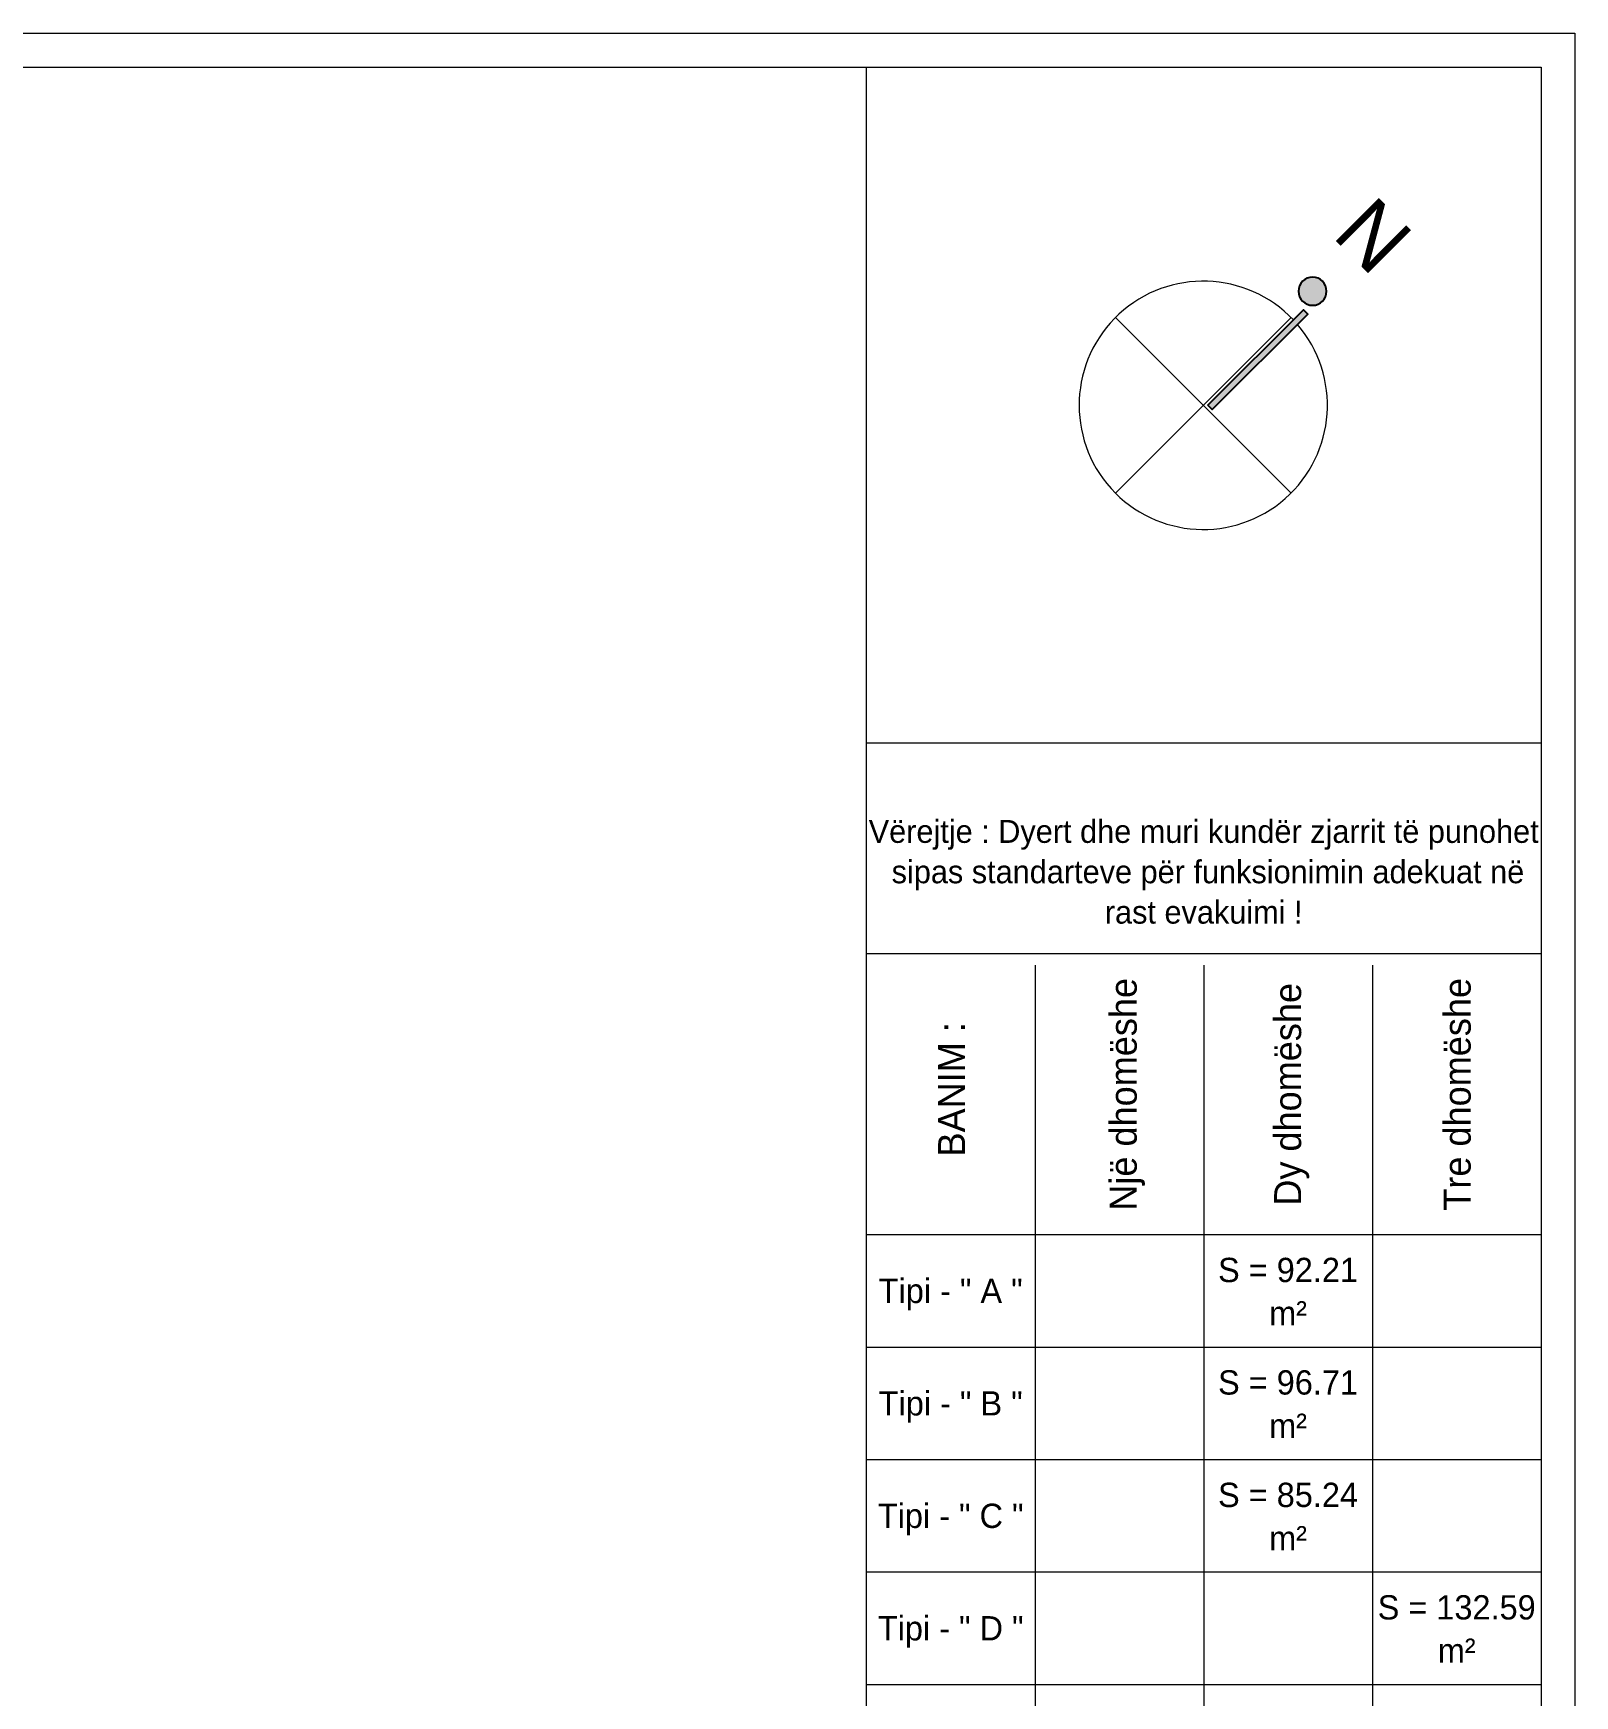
# Model space of a CAD drawing. Header units: millimetres. Extents: x 172821 to 253959, y -36092 to 17885.
# Drawn here: x 235171 to 248880, y 1163 to 15946 of the extents above; entities that cross this region are included whole.
import ezdxf

# ---------------------------------------------------------------- set-up
doc = ezdxf.new("R2010")
doc.units = ezdxf.units.MM
doc.header["$MEASUREMENT"] = 0
for name, color, linetype, lineweight in [('03. Tabela e mobilimit_Pen_No__1', 7, 'Continuous', 13), ('03. Tabela e mobilimit_Pen_No__15', 214, 'Continuous', 25), ('A - Fleta_Pen_No__15', 214, 'Continuous', 25)]:
    doc.layers.add(name, color=color, linetype=linetype, lineweight=lineweight)
doc.layers.add('03. Tabela e mobilimit_Pen_No__161', color=7, linetype='Continuous', lineweight=13, true_color=0x6a6a6a)
doc.layers.add('03. Tabela e mobilimit_Pen_No__168', color=7, linetype='Continuous', lineweight=13, true_color=0xfe847a)
doc.styles.add('GENERATED_STYLE_1', font='GOTHIC.TTF')

msp = doc.modelspace()

# ---------------------------------------------------------------- hatches: boundary and pattern name
at = {"layer": '03. Tabela e mobilimit_Pen_No__15', "linetype": 'Continuous', "lineweight": 0, "true_color": 0x400040}
for points in [[(246548, 13527, 1), (246548, 13777, 1)], [(245618, 12638), (246467, 13486), (246505, 13448), (245656, 12600)]]:
    msp.add_hatch(color=208, dxfattribs=at).paths.add_polyline_path(points)

# ---------------------------------------------------------------- linework, layer by layer
at = {"layer": '03. Tabela e mobilimit_Pen_No__15', "color": 214, "linetype": 'Continuous', "lineweight": 25, "flags": 128}
msp.add_lwpolyline([(246548, 13527, 1), (246548, 13777, 1)], format="xyb", close=True, dxfattribs=at)
msp.add_lwpolyline([(245618, 12638), (246467, 13486), (246505, 13448), (245656, 12600)], close=True, dxfattribs=at)
at = {"layer": '03. Tabela e mobilimit_Pen_No__161', "color": 251, "linetype": 'Continuous', "lineweight": 13, "true_color": 0x6a6a6a}
for p, q in [((246357, 13419), (244795, 11857)), ((246357, 11857), (244795, 13419)), ((242580, 9638), (248580, 9638))]:
    msp.add_line(p, q, dxfattribs=at)
for points in [[(248880, -34154), (177900, -34154), (177900, 15946), (248880, 15946)], [(248580, -33854), (178200, -33854), (178200, 15646), (248580, 15646)]]:
    msp.add_lwpolyline(points, close=True, dxfattribs=at)
for points in [[(242580, -26307), (242580, 15646)], [(248580, 7761), (242580, 7761)], [(244080, 7661), (244080, -3739)], [(245580, 7661), (245580, -3739)], [(247080, 7661), (247080, -3739)], [(242580, 4388), (242580, 6938)], [(248580, 5261), (242580, 5261)], [(248580, 4261), (242580, 4261)], [(248580, 3261), (242580, 3261)], [(248580, 2261), (242580, 2261)], [(248580, 1261), (242580, 1261)]]:
    msp.add_lwpolyline(points, dxfattribs=at)
msp.add_arc((245576, 12638), 1104, 43.4434, 40.6379, dxfattribs=at)

# ---------------------------------------------------------------- texts
at = {"layer": '03. Tabela e mobilimit_Pen_No__1', "color": 7, "linetype": 'Continuous', "lineweight": 13, "char_height": 240, "attachment_point": 8, "rotation": 90, "style": 'GENERATED_STYLE_1'}
for s, insert in [('\\A1;{\\pqc;\\fCentury Gothic|b0|i0|c0|p34;Një dhomëshe}', (245057, 6511)), ('\\A1;{\\pqc;\\fCentury Gothic|b0|i0|c0|p34;Dy\\fCentury Gothic|b0|i0|c0|p34; dhomëshe}', (246519, 6511)), ('\\A1;{\\pqc;\\fCentury Gothic|b0|i0|c0|p34;Tr\\fCentury Gothic|b0|i0|c0|p34;e \\fCentury Gothic|b0|i0|c0|p34;dhomëshe}', (247958, 6511)), ('\\A1;{\\pqc;\\fCentury Gothic|b0|i0|c0|p34; BANIM :}', (243458, 6511))]:
    msp.add_mtext(s, dxfattribs=dict(at, insert=insert))
at = {"layer": '03. Tabela e mobilimit_Pen_No__1', "color": 7, "linetype": 'Continuous', "lineweight": 13, "char_height": 216, "width": 1500, "attachment_point": 8, "line_spacing_factor": 1.0699, "style": 'GENERATED_STYLE_1'}
for s, insert in [('\\A1;{\\pqc;\\fCentury Gothic|b0|i0|c0|p34;S = \\fCentury Gothic|b0|i0|c0|p34;92.21\\fCentury Gothic|b0|i0|c0|p34; m²}', (246330, 4456)), ('\\A1;{\\pqc;\\fCentury Gothic|b0|i0|c0|p34;S = \\fCentury Gothic|b0|i0|c0|p34;96.71\\fCentury Gothic|b0|i0|c0|p34; m²}', (246330, 3456)), ('\\A1;{\\pqc;\\fCentury Gothic|b0|i0|c0|p34;S = \\fCentury Gothic|b0|i0|c0|p34;85.24\\fCentury Gothic|b0|i0|c0|p34; m²}', (246330, 2456)), ('\\A1;{\\pqc;\\fCentury Gothic|b0|i0|c0|p34;S = \\fCentury Gothic|b0|i0|c0|p34;132.59\\fCentury Gothic|b0|i0|c0|p34; m²}', (247830, 1456))]:
    msp.add_mtext(s, dxfattribs=dict(at, insert=insert))
at = {"layer": '03. Tabela e mobilimit_Pen_No__1', "color": 7, "linetype": 'Continuous', "lineweight": 13, "char_height": 216, "attachment_point": 8, "style": 'GENERATED_STYLE_1'}
for s, insert in [('\\A1;{\\pqc;\\fCentury Gothic|b0|i0|c0|p34;Tipi \\fCentury Gothic|b0|i0|c0|p34;- \\fCentury Gothic|b0|i0|c0|p34;" A "}', (243330, 4590)), ('\\A1;{\\pqc;\\fCentury Gothic|b0|i0|c0|p34;Tipi - " \\fCentury Gothic|b0|i0|c0|p34;B\\fCentury Gothic|b0|i0|c0|p34; "}', (243330, 3590)), ('\\A1;{\\pqc;\\fCentury Gothic|b0|i0|c0|p34;Tipi - " \\fCentury Gothic|b0|i0|c0|p34;C\\fCentury Gothic|b0|i0|c0|p34; "}', (243330, 2590)), ('\\A1;{\\pqc;\\fCentury Gothic|b0|i0|c0|p34;Tipi - " \\fCentury Gothic|b0|i0|c0|p34;D\\fCentury Gothic|b0|i0|c0|p34; "}', (243330, 1590))]:
    msp.add_mtext(s, dxfattribs=dict(at, insert=insert))
at = {"layer": '03. Tabela e mobilimit_Pen_No__168', "color": 11, "linetype": 'Continuous', "lineweight": 13, "true_color": 0xfe847a, "insert": (245580, 8026), "char_height": 204, "width": 6000, "attachment_point": 8, "line_spacing_factor": 1.055753, "style": 'GENERATED_STYLE_1'}
msp.add_mtext('\\A1;{\\pqc;\\fCentury Gothic|b0|i0|c0|p34;Vërejtje\\fCentury Gothic|b0|i0|c0|p34; : Dyert dhe muri kundër zjarrit të punohet\\P\\pqc;\\fCentury Gothic|b0|i0|c0|p34; sipas standarteve për funksionimin adekuat në rast evakuimi !}', dxfattribs=at)
at = {"layer": 'A - Fleta_Pen_No__15', "color": 214, "linetype": 'Continuous', "lineweight": 25, "insert": (246898, 13956), "char_height": 540, "attachment_point": 8, "rotation": 315, "style": 'GENERATED_STYLE_1'}
msp.add_mtext('\\A1;{\\pqc;\\fCentury Gothic|b0|i0|c0|p34;N}', dxfattribs=at)

doc.saveas('drawing.dxf')
